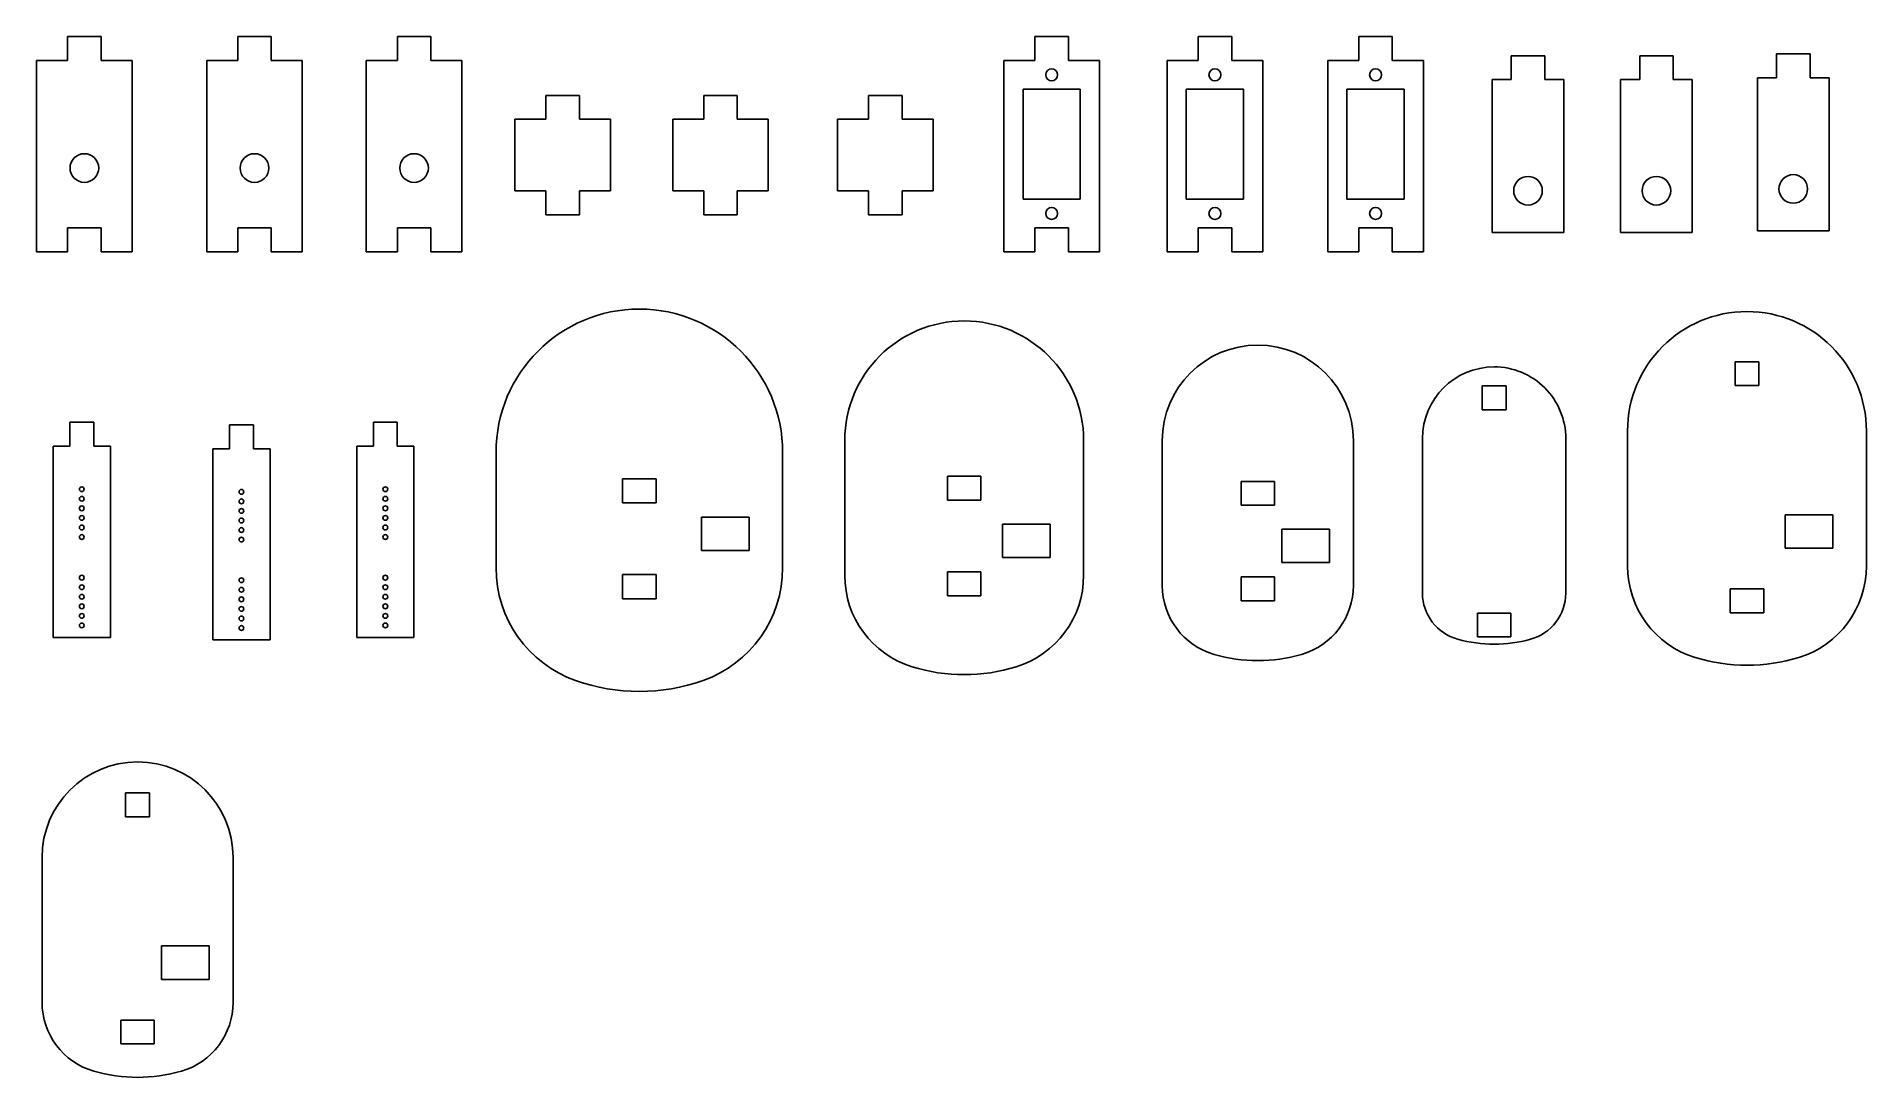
# Model space of a CAD drawing. Header units: millimetres. Extents: x 15 to 398, y 50 to 268.
import ezdxf

# ---------------------------------------------------------------- set-up
doc = ezdxf.new("R2010")
doc.units = ezdxf.units.MM

msp = doc.modelspace()

# ---------------------------------------------------------------- linework, layer by layer
at = {"color": 7, "linetype": 'Continuous', "lineweight": 25}
for p, q in [((21.34, 268.24), (21.34, 263.24)), ((28.34, 268.24), (21.34, 268.24)), ((28.34, 263.24), (28.34, 268.24)), ((56.95, 268.24), (56.95, 263.24)), ((63.95, 268.24), (56.95, 268.24)), ((63.95, 263.24), (63.95, 268.24)), ((90.36, 268.24), (90.36, 263.24)), ((97.36, 268.24), (90.36, 268.24)), ((97.36, 263.24), (97.36, 268.24)), ((223.82, 268.24), (223.82, 263.24)), ((230.82, 268.24), (223.82, 268.24)), ((230.82, 263.24), (230.82, 268.24)), ((258, 268.24), (258, 263.24)), ((265, 268.24), (258, 268.24)), ((265, 263.24), (265, 268.24)), ((291.63, 268.24), (291.63, 263.24)), ((298.63, 268.24), (291.63, 268.24)), ((298.63, 263.24), (298.63, 268.24)), ((379.06, 264.62), (379.06, 259.62)), ((386.06, 264.62), (379.06, 264.62)), ((386.06, 259.62), (386.06, 264.62)), ((14.84, 263.24), (14.84, 223.24)), ((21.34, 263.24), (14.84, 263.24)), ((34.84, 263.24), (28.34, 263.24)), ((34.84, 223.24), (34.84, 263.24)), ((50.45, 263.24), (50.45, 223.24)), ((56.95, 263.24), (50.45, 263.24)), ((70.45, 263.24), (63.95, 263.24)), ((70.45, 223.24), (70.45, 263.24)), ((83.86, 263.24), (83.86, 223.24)), ((90.36, 263.24), (83.86, 263.24)), ((103.86, 263.24), (97.36, 263.24)), ((103.86, 223.24), (103.86, 263.24)), ((217.32, 263.24), (217.32, 223.24)), ((223.82, 263.24), (217.32, 263.24)), ((237.32, 263.24), (230.82, 263.24)), ((237.32, 223.24), (237.32, 263.24)), ((251.5, 263.24), (251.5, 223.24)), ((258, 263.24), (251.5, 263.24)), ((271.5, 263.24), (265, 263.24)), ((271.5, 223.24), (271.5, 263.24)), ((285.13, 263.24), (285.13, 223.24)), ((291.63, 263.24), (285.13, 263.24)), ((305.13, 263.24), (298.63, 263.24)), ((305.13, 223.24), (305.13, 263.24)), ((323.53, 264.24), (323.53, 259.24)), ((330.53, 264.24), (323.53, 264.24)), ((330.53, 259.24), (330.53, 264.24)), ((350.41, 264.24), (350.41, 259.24)), ((357.41, 264.24), (350.41, 264.24)), ((357.41, 259.24), (357.41, 264.24)), ((233.32, 257.24), (221.32, 257.24)), ((221.32, 257.24), (221.32, 234.24)), ((233.32, 234.24), (233.32, 257.24)), ((267.5, 257.24), (255.5, 257.24)), ((255.5, 257.24), (255.5, 234.24)), ((267.5, 234.24), (267.5, 257.24)), ((301.13, 257.24), (289.13, 257.24)), ((289.13, 257.24), (289.13, 234.24)), ((301.13, 234.24), (301.13, 257.24)), ((319.53, 259.24), (319.53, 227.24)), ((323.53, 259.24), (319.53, 259.24)), ((334.53, 259.24), (330.53, 259.24)), ((334.53, 227.24), (334.53, 259.24)), ((346.41, 259.24), (346.41, 227.24)), ((350.41, 259.24), (346.41, 259.24)), ((361.41, 259.24), (357.41, 259.24)), ((361.41, 227.24), (361.41, 259.24)), ((375.06, 259.62), (375.06, 227.62)), ((379.06, 259.62), (375.06, 259.62)), ((390.06, 259.62), (386.06, 259.62)), ((390.06, 227.62), (390.06, 259.62)), ((121.45, 255.94), (121.45, 250.94)), ((128.45, 255.94), (121.45, 255.94)), ((128.45, 250.94), (128.45, 255.94)), ((154.49, 255.94), (154.49, 250.94)), ((161.49, 255.94), (154.49, 255.94)), ((161.49, 250.94), (161.49, 255.94)), ((189, 255.94), (189, 250.94)), ((196, 255.94), (189, 255.94)), ((196, 250.94), (196, 255.94)), ((114.95, 250.94), (114.95, 235.94)), ((121.45, 250.94), (114.95, 250.94)), ((134.95, 250.94), (128.45, 250.94)), ((134.95, 235.94), (134.95, 250.94)), ((147.99, 250.94), (147.99, 235.94)), ((154.49, 250.94), (147.99, 250.94)), ((167.99, 250.94), (161.49, 250.94)), ((167.99, 235.94), (167.99, 250.94)), ((182.5, 250.94), (182.5, 235.94)), ((189, 250.94), (182.5, 250.94)), ((202.5, 250.94), (196, 250.94)), ((202.5, 235.94), (202.5, 250.94)), ((114.95, 235.94), (121.45, 235.94)), ((121.45, 235.94), (121.45, 230.94)), ((128.45, 235.94), (134.95, 235.94)), ((128.45, 230.94), (128.45, 235.94)), ((147.99, 235.94), (154.49, 235.94)), ((154.49, 235.94), (154.49, 230.94)), ((161.49, 235.94), (167.99, 235.94)), ((161.49, 230.94), (161.49, 235.94)), ((182.5, 235.94), (189, 235.94)), ((189, 235.94), (189, 230.94)), ((196, 235.94), (202.5, 235.94)), ((196, 230.94), (196, 235.94)), ((221.32, 234.24), (233.32, 234.24)), ((255.5, 234.24), (267.5, 234.24)), ((289.13, 234.24), (301.13, 234.24)), ((121.45, 230.94), (128.45, 230.94)), ((154.49, 230.94), (161.49, 230.94)), ((189, 230.94), (196, 230.94)), ((21.34, 228.24), (28.34, 228.24)), ((21.34, 223.24), (21.34, 228.24)), ((28.34, 228.24), (28.34, 223.24)), ((56.95, 228.24), (63.95, 228.24)), ((56.95, 223.24), (56.95, 228.24)), ((63.95, 228.24), (63.95, 223.24)), ((90.36, 228.24), (97.36, 228.24)), ((90.36, 223.24), (90.36, 228.24)), ((97.36, 228.24), (97.36, 223.24)), ((223.82, 228.24), (230.82, 228.24)), ((223.82, 223.24), (223.82, 228.24)), ((230.82, 228.24), (230.82, 223.24)), ((258, 228.24), (265, 228.24)), ((258, 223.24), (258, 228.24)), ((265, 228.24), (265, 223.24)), ((291.63, 228.24), (298.63, 228.24)), ((291.63, 223.24), (291.63, 228.24)), ((298.63, 228.24), (298.63, 223.24)), ((319.53, 227.24), (334.53, 227.24)), ((346.41, 227.24), (361.41, 227.24)), ((375.06, 227.62), (390.06, 227.62)), ((14.84, 223.24), (21.34, 223.24)), ((28.34, 223.24), (34.84, 223.24)), ((50.45, 223.24), (56.95, 223.24)), ((63.95, 223.24), (70.45, 223.24)), ((83.86, 223.24), (90.36, 223.24)), ((97.36, 223.24), (103.86, 223.24)), ((217.32, 223.24), (223.82, 223.24)), ((230.82, 223.24), (237.32, 223.24)), ((251.5, 223.24), (258, 223.24)), ((265, 223.24), (271.5, 223.24)), ((285.13, 223.24), (291.63, 223.24)), ((298.63, 223.24), (305.13, 223.24)), ((375.37, 200.21), (370.37, 200.21)), ((370.37, 200.21), (370.37, 195.21)), ((375.37, 195.21), (375.37, 200.21)), ((322.45, 195.14), (317.45, 195.14)), ((317.45, 195.14), (317.45, 190.14)), ((322.45, 190.14), (322.45, 195.14)), ((370.37, 195.21), (375.37, 195.21)), ((317.45, 190.14), (322.45, 190.14)), ((21.79, 187.54), (21.79, 182.54)), ((26.79, 187.54), (21.79, 187.54)), ((26.79, 182.54), (26.79, 187.54)), ((55.21, 187), (55.21, 182)), ((60.21, 187), (55.21, 187)), ((60.21, 182), (60.21, 187)), ((85.34, 187.54), (85.34, 182.54)), ((90.34, 187.54), (85.34, 187.54)), ((90.34, 182.54), (90.34, 187.54)), ((304.94, 151.81), (304.94, 184.14)), ((334.94, 184.14), (334.94, 151.81)), ((347.87, 157.46), (347.87, 185.71)), ((397.87, 185.71), (397.87, 157.46)), ((18.29, 182.54), (18.29, 142.54)), ((21.79, 182.54), (18.29, 182.54)), ((30.29, 182.54), (26.79, 182.54)), ((30.29, 142.54), (30.29, 182.54)), ((51.71, 182), (51.71, 142)), ((55.21, 182), (51.71, 182)), ((63.71, 182), (60.21, 182)), ((63.71, 142), (63.71, 182)), ((81.84, 182.54), (81.84, 142.54)), ((85.34, 182.54), (81.84, 182.54)), ((93.84, 182.54), (90.34, 182.54)), ((93.84, 142.54), (93.84, 182.54)), ((111.01, 157.09), (111.01, 181.23)), ((171.01, 181.23), (171.01, 157.09)), ((184.01, 155.5), (184.01, 183.75)), ((234.01, 183.75), (234.01, 155.5)), ((250.48, 153.39), (250.48, 183.69)), ((290.48, 183.69), (290.48, 153.39)), ((212.51, 176.25), (205.51, 176.25)), ((205.51, 176.25), (205.51, 171.25)), ((212.51, 171.25), (212.51, 176.25)), ((144.51, 175.73), (137.51, 175.73)), ((137.51, 175.73), (137.51, 170.68)), ((144.51, 170.68), (144.51, 175.73)), ((273.98, 175.19), (266.98, 175.19)), ((266.98, 175.19), (266.98, 170.19)), ((273.98, 170.19), (273.98, 175.19)), ((137.51, 170.68), (144.51, 170.68)), ((205.51, 171.25), (212.51, 171.25)), ((266.98, 170.19), (273.98, 170.19)), ((164.01, 167.73), (154.01, 167.73)), ((154.01, 167.73), (154.01, 160.73)), ((164.01, 160.73), (164.01, 167.73)), ((227.01, 166.25), (217.01, 166.25)), ((217.01, 166.25), (217.01, 159.25)), ((227.01, 159.25), (227.01, 166.25)), ((285.48, 165.19), (275.48, 165.19)), ((275.48, 165.19), (275.48, 158.19)), ((285.48, 158.19), (285.48, 165.19)), ((390.87, 168.21), (380.87, 168.21)), ((380.87, 168.21), (380.87, 161.21)), ((390.87, 161.21), (390.87, 168.21)), ((380.87, 161.21), (390.87, 161.21)), ((154.01, 160.73), (164.01, 160.73)), ((217.01, 159.25), (227.01, 159.25)), ((275.48, 158.19), (285.48, 158.19)), ((144.51, 155.68), (137.51, 155.68)), ((137.51, 155.68), (137.51, 150.63)), ((144.51, 150.63), (144.51, 155.68)), ((212.51, 156.25), (205.51, 156.25)), ((205.51, 156.25), (205.51, 151.25)), ((212.51, 151.25), (212.51, 156.25)), ((273.98, 155.19), (266.98, 155.19)), ((266.98, 155.19), (266.98, 150.19)), ((273.98, 150.19), (273.98, 155.19)), ((137.51, 150.63), (144.51, 150.63)), ((205.51, 151.25), (212.51, 151.25)), ((266.98, 150.19), (273.98, 150.19)), ((376.37, 152.71), (369.37, 152.71)), ((369.37, 152.71), (369.37, 147.71)), ((376.37, 147.71), (376.37, 152.71)), ((323.45, 147.64), (316.45, 147.64)), ((316.45, 147.64), (316.45, 142.64)), ((323.45, 142.64), (323.45, 147.64)), ((369.37, 147.71), (376.37, 147.71)), ((18.29, 142.54), (30.29, 142.54)), ((51.71, 142), (63.71, 142)), ((81.84, 142.54), (93.84, 142.54)), ((316.45, 142.64), (323.45, 142.64)), ((38.48, 109.99), (33.48, 109.99)), ((33.48, 109.99), (33.48, 104.99)), ((38.48, 104.99), (38.48, 109.99)), ((33.48, 104.99), (38.48, 104.99)), ((15.98, 66.19), (15.98, 96.49)), ((55.98, 96.49), (55.98, 66.19)), ((50.98, 77.99), (40.98, 77.99)), ((40.98, 77.99), (40.98, 70.99)), ((50.98, 70.99), (50.98, 77.99)), ((40.98, 70.99), (50.98, 70.99)), ((39.48, 62.49), (32.48, 62.49)), ((32.48, 62.49), (32.48, 57.49)), ((39.48, 57.49), (39.48, 62.49)), ((32.48, 57.49), (39.48, 57.49))]:
    msp.add_line(p, q, dxfattribs=at)
for centre, radius in [((227.32, 260.24), 1.25), ((261.5, 260.24), 1.25), ((295.13, 260.24), 1.25), ((24.84, 240.74), 3), ((60.45, 240.74), 3), ((93.86, 240.74), 3), ((327.03, 235.99), 3), ((353.91, 235.99), 3), ((382.56, 236.37), 3), ((227.32, 231.24), 1.25), ((261.5, 231.24), 1.25), ((295.13, 231.24), 1.25), ((24.29, 173.54), 0.5), ((57.71, 173), 0.5), ((87.84, 173.54), 0.5), ((24.29, 171.54), 0.5), ((24.29, 169.54), 0.5), ((57.71, 171), 0.5), ((57.71, 169), 0.5), ((87.84, 171.54), 0.5), ((87.84, 169.54), 0.5), ((24.29, 167.54), 0.5), ((24.29, 165.54), 0.5), ((57.71, 167), 0.5), ((57.71, 165), 0.5), ((87.84, 167.54), 0.5), ((87.84, 165.54), 0.5), ((24.29, 163.54), 0.5), ((57.71, 163), 0.5), ((87.84, 163.54), 0.5), ((24.29, 155.04), 0.5), ((24.29, 153.04), 0.5), ((57.71, 154.5), 0.5), ((87.84, 155.04), 0.5), ((87.84, 153.04), 0.5), ((24.29, 151.04), 0.5), ((24.29, 149.04), 0.5), ((57.71, 152.5), 0.5), ((57.71, 150.5), 0.5), ((87.84, 151.04), 0.5), ((87.84, 149.04), 0.5), ((24.29, 147.04), 0.5), ((57.71, 148.5), 0.5), ((57.71, 146.5), 0.5), ((87.84, 147.04), 0.5), ((24.29, 145.04), 0.5), ((57.71, 144.5), 0.5), ((87.84, 145.04), 0.5)]:
    msp.add_circle(centre, radius, dxfattribs=at)
for centre, radius, start, end in [((141.01, 181.23), 30, 90, 180), ((141.01, 181.23), 30, 0, 90), ((372.87, 185.71), 25, 90, 180), ((372.87, 185.71), 25, 0, 90), ((209.01, 183.75), 25, 90, 180), ((209.01, 183.75), 25, 0, 90), ((270.48, 183.69), 20, 90, 180), ((270.48, 183.69), 20, 0, 90), ((319.94, 184.14), 15, 90.0194, 180), ((319.94, 184.14), 15, 0, 90.0194), ((136.01, 157.09), 25, 180, 250.5288), ((146.01, 157.09), 25, 289.4712, 0), ((367.87, 157.46), 20, 180, 252.8954), ((377.87, 157.46), 20, 287.1046, 0), ((204.01, 155.5), 20, 180, 252.8954), ((214.01, 155.5), 20, 287.1046, 0), ((265.48, 153.39), 15, 180, 253.8724), ((275.48, 153.39), 15, 286.1276, 0), ((314.94, 151.81), 10, 180, 254.7276), ((324.94, 151.81), 10, 285.2427, 0), ((319.95, 170.14), 29, 254.7276, 285.2427), ((270.48, 170.69), 33, 253.8724, 286.1276), ((372.87, 173.71), 37, 252.8954, 287.1046), ((209.01, 171.75), 37, 252.8954, 287.1046), ((141.01, 171.23), 40, 250.5288, 289.4712), ((35.98, 96.49), 20, 90, 180), ((35.98, 96.49), 20, 0, 90), ((30.98, 66.19), 15, 180, 253.8724), ((40.98, 66.19), 15, 286.1276, 0), ((35.98, 83.49), 33, 253.8724, 286.1276)]:
    msp.add_arc(centre, radius, start, end, dxfattribs=at)

doc.saveas('drawing.dxf')
